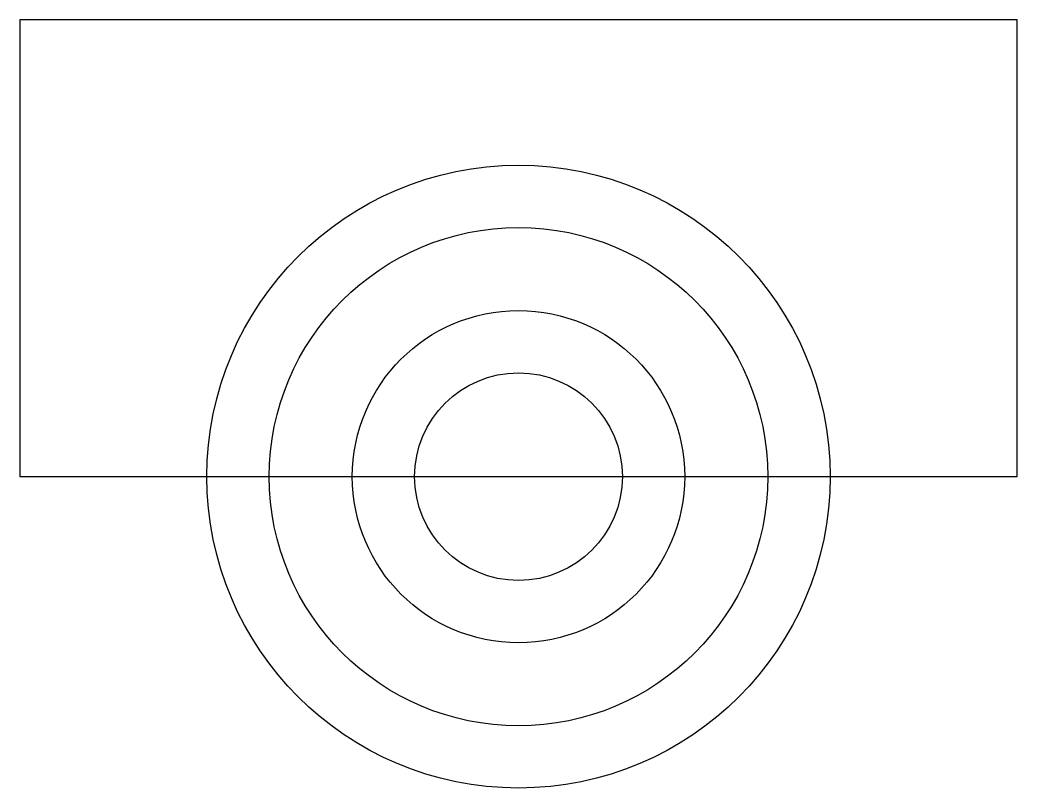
# Model space of a CAD drawing. Header units: millimetres. Extents: x -12 to 12, y -7.5 to 11.
import ezdxf

# ---------------------------------------------------------------- set-up
doc = ezdxf.new("R2010")
doc.units = ezdxf.units.MM
doc.layers.get('0').update_dxf_attribs({"linetype": 'CONTINUOUS'})

msp = doc.modelspace()

# ---------------------------------------------------------------- linework, layer by layer
msp.add_lwpolyline([(-12, 0), (12, 0), (12, 11), (-12, 11)], close=True)
for radius in [7.5, 6, 4, 2.5]:
    msp.add_circle((0, 0), radius)

doc.saveas('drawing.dxf')
